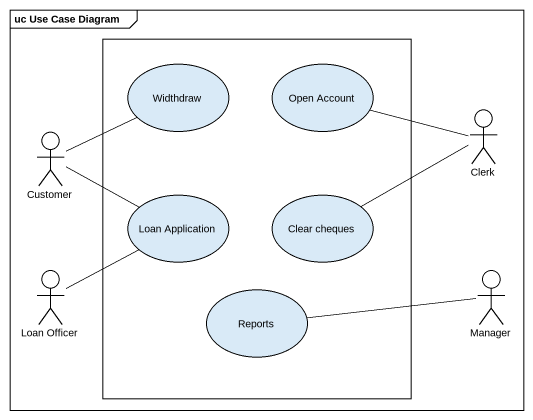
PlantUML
@startuml
mainframe uc Use Case Diagram
rectangle " " as rectangle1 {
  usecase Widthdraw
  usecase "Open Account" as Open_Account
  usecase "Loan Application" as Loan_Application
  usecase "Clear cheques" as Clear_cheques
  usecase Reports
}
actor Customer
actor Clerk
actor "Loan Officer" as Loan_Officer
actor Manager
Customer -up- Widthdraw
Clerk -left- Open_Account
Loan_Application -left- Customer
Clear_cheques -right- Clerk
Loan_Officer -up- Loan_Application
Reports -right- Manager
@enduml
